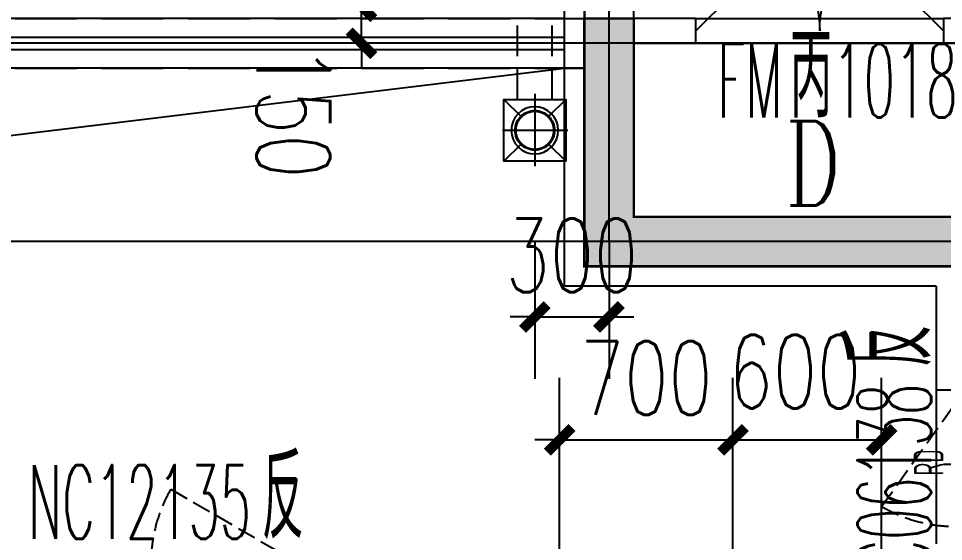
# Model space of a CAD drawing. Header units: millimetres. Extents: x 815519 to 890079, y 147095 to 251022.
# Drawn here: x 837635 to 841369, y 160985 to 163096 of the extents above; entities that cross this region are included whole.
import ezdxf

# ---------------------------------------------------------------- set-up
doc = ezdxf.new("R2010")
doc.units = ezdxf.units.MM
doc.header["$LTSCALE"] = 1000
doc.linetypes.add('DASH', pattern=[0.35, 0.25, -0.1])
doc.linetypes.add('DOTE', pattern=[61.468, 50.8, -5.08, 0.508, -5.08])
doc.layers.get('Defpoints').update_dxf_attribs({"color": 1})
for name, color, linetype in [('0-水标注', 1, 'Continuous'), ('000-深灰', 8, 'Continuous'), ('A-WIND（门窗）', 155, 'Continuous'), ('DOOR_FIRE', 4, 'Continuous'), ('DOOR_FIRE_TEXT', 7, 'Continuous'), ('E_OTHER', 3, 'Continuous'), ('HANDRAIL', 3, 'Continuous'), ('PUB_DIM', 3, 'Continuous'), ('PUB_HATCH', 8, 'Continuous'), ('PUB_TEXT', 7, 'Continuous'), ('SURFACE', 6, 'Continuous'), ('VPIPE-雨水', 4, 'DASH'), ('WALL', 2, 'Continuous'), ('WINDOW_TEXT', 7, 'Continuous'), ('屋面雨落', 3, 'Continuous'), ('梁虚线', 134, 'DASH'), ('漏空线', 5, 'Continuous'), ('看线', 163, 'Continuous'), ('砼墙', 3, 'Continuous'), ('面积框', 6, 'Continuous'), ('预留洞-厨房', 6, 'Continuous')]:
    doc.layers.add(name, color=color, linetype=linetype)
doc.layers.add('DOTE', color=1, linetype='DOTE', plot=False)
doc.styles.add('_TCH_DIM_T3', font='SIMPLEX.shx', dxfattribs={"width": 0.7, "bigfont": 'GBCBIG.shx'})
doc.styles.add('_TCH_LABEL', font='COMPLEX', dxfattribs={"bigfont": 'GBCBIG'})
doc.styles.add('_TCH_WINDOW', font='SIMPLEX', dxfattribs={"height": 3.5, "bigfont": 'GBCBIG'})
doc.styles.add('TSSD_REIN', font='TSSDENG.shx', dxfattribs={"width": 0.69, "height": 0.2, "bigfont": 'TSSDCHN.shx'})
doc.dimstyles.new('_TCH_ARCH&&100', dxfattribs={"dimtxt": 297.5, "dimasz": 100, "dimexe": 250, "dimexo": 300, "dimgap": 100, "dimtad": 1, "dimdec": 0, "dimzin": 0, "dimdsep": 46, "dimtxsty": '_TCH_DIM_T3', "dimblk": 'ARCHTICK', "dimcen": 0.09, "dimclrt": 7, "dimazin": 2, "dimtfac": 1, "dimtdec": 0, "dimtix": 1, "dimtmove": 2, "dimatfit": 3, "dimfxl": 1, "dimtolj": 1, "dimtzin": 0, "dimarcsym": 0})

# ---------------------------------------------------------------- blocks, each defined once
blk = doc.blocks.new('10#标准层轴网')
at = {"layer": 'DOTE'}
for p, q in [((-349933.1, 354150), (-349933.1, 365950)), ((-345833.1, 354950), (-360833.1, 354950)), ((-303473.1, 354150), (-370833.1, 354150))]:
    blk.add_line(p, q, dxfattribs=at)
blk = doc.blocks.new('$DorLib2D$00000116')
at = {"color": 0}
for p, q in [((-0.5, 0), (-0.1464, 0.3536)), ((0.5, 0), (0.1464, 0.3536))]:
    blk.add_line(p, q, dxfattribs=at)
for centre, start, end in [((-0.5, 0), 0, 45), ((0.5, 0), 135, 180)]:
    blk.add_arc(centre, 0.5, start, end, dxfattribs=at)
blk = doc.blocks.new('1#-3C右侧楼梯间')
at = {"layer": 'DOOR_FIRE'}
for p, q in [((367912.3, 294475.5, 300), (368912.3, 294475.5, 300)), ((367912.3, 294375.5, 300), (368912.3, 294375.5, 300))]:
    blk.add_line(p, q, dxfattribs=at)
at = {"layer": 'SURFACE'}
for p, q in [((367382.3, 294475.5), (367382.3, 294525.5)), ((367382.3, 293395.5), (367382.3, 294275.5)), ((368882.3, 293395.5), (367382.3, 293395.5))]:
    blk.add_line(p, q, dxfattribs=at)
at = {"layer": 'WALL'}
for p, q in [((367462.3, 294525.5), (367462.3, 294375.5)), ((367662.3, 294475.5), (367662.3, 294525.5)), ((367912.3, 294475.5), (367662.3, 294475.5)), ((367912.3, 294375.5), (367912.3, 294475.5)), ((369262.3, 294475.5), (368912.3, 294475.5)), ((368912.3, 294475.5), (368912.3, 294375.5)), ((367462.3, 294375.5), (367462.3, 293475.5)), ((367662.3, 294375.5), (367912.3, 294375.5)), ((367662.3, 294375.5), (367662.3, 293675.5)), ((368912.3, 294375.5), (369162.3, 294375.5)), ((367662.3, 293675.5), (369162.3, 293675.5)), ((367462.3, 293475.5), (369262.3, 293475.5))]:
    blk.add_line(p, q, dxfattribs=at)
at = {"layer": 'DOOR_FIRE', "xscale": -1000, "yscale": 1000, "zscale": 100}
blk.add_blockref('$DorLib2D$00000116', (368412.3, 294425.5), dxfattribs=at)
at = {"layer": 'DOOR_FIRE_TEXT', "style": '_TCH_WINDOW'}
for s, height, width, p in [('丙', 337.6, 0.7, (368292.3, 294075.5)), ('FM', 297.5, 0.494118, (367998.3, 294075.5)), ('1018', 297.5, 0.494118, (368464.3, 294075.5))]:
    blk.add_text(s, height=height, dxfattribs=dict(at, width=width)).set_placement(p)
blk = doc.blocks.new('3A户型-平面-反')
at = {"layer": 'A-WIND（门窗）', "linetype": 'DASH', "ltscale": 0.3}
for p, q in [((-116686.8, 132030.4), (-116386.8, 132450)), ((-119556.4, 132100), (-119036.8, 131800))]:
    blk.add_line(p, q, dxfattribs=at)
for centre, start, end in [((-119036.8, 131800), 150, 180), ((-116386.8, 132550), 240, 270)]:
    blk.add_arc(centre, 600, start, end, dxfattribs=at)
at = {"layer": 'SURFACE'}
for p, q in [((-116466.8, 132920), (-116466.8, 131880)), ((-116386.8, 132500), (-116466.8, 132500))]:
    blk.add_line(p, q, dxfattribs=at)
at = {"layer": 'WINDOW_TEXT', "style": '_TCH_WINDOW'}
for s, height, rotation, width, p in [('反', 337.6, 90, 0.7, (-116486.8, 132594.7)), ('LC06138', 297.5, 90, 0.494118, (-116486.8, 131656.7)), ('反', 337.6, 360, 0.7, (-119188.6, 131900)), ('NC12135', 297.5, 360, 0.494118, (-120133.6, 131900))]:
    blk.add_text(s, height=height, rotation=rotation, dxfattribs=dict(at, width=width)).set_placement(p)
blk = doc.blocks.new('10#楼-房间功能')
at = {"layer": 'PUB_TEXT', "style": '_TCH_LABEL', "width": 0.705882}
blk.add_text('D', height=340, dxfattribs=at).set_placement((-349221.4, 414306.8))
blk = doc.blocks.new('10#-剪力墙-初')
at = {"layer": 'PUB_HATCH'}
blk.add_hatch(color=256, dxfattribs=at).paths.add_polyline_path([(673812.9, -141800.9), (673812.9, -141600.9), (669612.9, -141600.9), (669612.9, -140800.9), (669412.9, -140800.9), (669412.9, -141800.9)])
at = {"layer": '砼墙', "color": 5, "ltscale": 1, "const_width": 10}
blk.add_lwpolyline([(673812.9, -141800.9), (673812.9, -141800.9), (673812.9, -141800.9), (673812.9, -141800.9), (669412.9, -141800.9), (669412.9, -140800.9), (669612.9, -140800.9), (669612.9, -141600.9), (672912.9, -141600.9), (672912.9, -141600.9), (673812.9, -141600.9), (673812.9, -141800.9)], dxfattribs=at)
blk = doc.blocks.new('A$C3BAF56AD')
at = {"color": 2, "linetype": 'DASH', "ltscale": 0.25}
blk.add_lwpolyline([(0, -250), (0, 50)], dxfattribs=at)
blk.add_lwpolyline([(-55, 0), (-55, -200), (55, -200), (55, 0), (-55, 0)])
at = {"color": 8, "style": 'TSSD_REIN', "width": 0.552}
blk.add_text('RD', height=120, dxfattribs=at).set_placement((-44.6, 50))
blk = doc.blocks.new('3-A-雨水-留洞')
at = {"layer": '预留洞-厨房', "rotation": 90}
blk.add_blockref('A$C3BAF56AD', (-550014.2, 690390.5), dxfattribs=at)
blk = doc.blocks.new('_ArchTick')
at = {"color": 0, "linetype": 'ByBlock', "const_width": 0.4}
blk.add_lwpolyline([(-0.5, -0.5), (0.5, 0.5)], dxfattribs=at)
blk = doc.blocks.new('*D916')
at = {"layer": 'Defpoints', "color": 0, "transparency": 16777216}
for p in [(-221630, 544200), (-222230, 543300), (-221630, 543300)]:
    blk.add_point(p, dxfattribs=at)
at = {"layer": 'PUB_DIM', "color": 0, "lineweight": -2, "transparency": 16777216}
for p, q in [((-222230, 543600), (-222230, 544450)), ((-221630, 543600), (-221630, 544450)), ((-222230, 544200), (-221630, 544200))]:
    blk.add_line(p, q, dxfattribs=at)
at = {"layer": 'PUB_DIM', "color": 0, "lineweight": -2, "transparency": 16777216, "xscale": 100, "yscale": 100, "zscale": 100, "rotation": 180}
blk.add_blockref('_ArchTick', (-222230, 544200), dxfattribs=at)
at = {"layer": 'PUB_DIM', "color": 0, "lineweight": -2, "transparency": 16777216, "xscale": 100, "yscale": 100, "zscale": 100}
blk.add_blockref('_ArchTick', (-221630, 544200), dxfattribs=at)
at = {"layer": 'PUB_DIM', "color": 7, "transparency": 16777216, "insert": (-221980, 544475), "char_height": 297.5, "attachment_point": 5, "style": '_TCH_DIM_T3'}
blk.add_mtext('\\A1;600', dxfattribs=at)
blk = doc.blocks.new('*D917')
at = {"layer": 'Defpoints', "color": 0, "transparency": 16777216}
for p in [(-222230, 544200), (-222930, 543300), (-222230, 543300)]:
    blk.add_point(p, dxfattribs=at)
at = {"layer": 'PUB_DIM', "color": 0, "lineweight": -2, "transparency": 16777216}
for p, q in [((-222930, 543600), (-222930, 544450)), ((-222230, 543600), (-222230, 544450)), ((-222930, 544200), (-223030, 544200)), ((-222930, 544200), (-222230, 544200)), ((-222230, 544200), (-222130, 544200))]:
    blk.add_line(p, q, dxfattribs=at)
at = {"layer": 'PUB_DIM', "color": 0, "lineweight": -2, "transparency": 16777216, "xscale": 100, "yscale": 100, "zscale": 100}
blk.add_blockref('_ArchTick', (-222930, 544200), dxfattribs=at)
at = {"layer": 'PUB_DIM', "color": 0, "lineweight": -2, "transparency": 16777216, "xscale": 100, "yscale": 100, "zscale": 100, "rotation": 180}
blk.add_blockref('_ArchTick', (-222230, 544200), dxfattribs=at)
at = {"layer": 'PUB_DIM', "color": 7, "transparency": 16777216, "insert": (-222580, 544448.7), "char_height": 297.5, "attachment_point": 5, "style": '_TCH_DIM_T3'}
blk.add_mtext('\\A1;700', dxfattribs=at)
blk = doc.blocks.new('*D946')
at = {"layer": 'Defpoints', "color": 0, "transparency": 16777216}
for p in [(-223730, 547000), (-222730, 547000), (-222729.9, 545950)]:
    blk.add_point(p, dxfattribs=at)
at = {"layer": 'PUB_DIM', "color": 0, "lineweight": -2, "transparency": 16777216}
for p, q in [((-223030, 547000), (-223980, 547000)), ((-223729.9, 545950), (-223730, 547000)), ((-223029.9, 545950), (-223979.9, 545950))]:
    blk.add_line(p, q, dxfattribs=at)
at = {"layer": 'PUB_DIM', "color": 0, "lineweight": -2, "transparency": 16777216, "xscale": 100, "yscale": 100, "zscale": 100}
for p, rotation in [((-223730, 547000), 90.00078163353929), ((-223729.9, 545950), 270.0007816335393)]:
    blk.add_blockref('_ArchTick', p, dxfattribs=dict(at, rotation=rotation))
at = {"layer": 'PUB_DIM', "color": 7, "transparency": 16777216, "insert": (-223481.2, 546475), "char_height": 297.5, "attachment_point": 5, "rotation": 270.0008, "style": '_TCH_DIM_T3'}
blk.add_mtext('\\A1;1050', dxfattribs=at)
blk = doc.blocks.new('*D947')
at = {"layer": 'Defpoints', "color": 0, "transparency": 16777216}
for p in [(-223729.9, 545950), (-222729.9, 545950), (-222729.9, 545800)]:
    blk.add_point(p, dxfattribs=at)
at = {"layer": 'PUB_DIM', "color": 0, "lineweight": -2, "transparency": 16777216}
for p, q in [((-223729.9, 545950), (-223730, 546050)), ((-223029.9, 545950), (-223979.9, 545950)), ((-223729.9, 545800), (-223729.9, 545950)), ((-223029.9, 545800), (-223979.9, 545800)), ((-223729.9, 545800), (-223729.9, 545700))]:
    blk.add_line(p, q, dxfattribs=at)
at = {"layer": 'PUB_DIM', "color": 0, "lineweight": -2, "transparency": 16777216, "xscale": 100, "yscale": 100, "zscale": 100}
for p, rotation in [((-223729.9, 545950), 270.0007816335385), ((-223729.9, 545800), 90.00078163353845)]:
    blk.add_blockref('_ArchTick', p, dxfattribs=dict(at, rotation=rotation))
at = {"layer": 'PUB_DIM', "color": 7, "transparency": 16777216, "insert": (-224004.9, 545522.5), "char_height": 297.5, "attachment_point": 5, "rotation": 270.0008, "style": '_TCH_DIM_T3'}
blk.add_mtext('\\A1;150', dxfattribs=at)
blk = doc.blocks.new('YSG')
at = {"layer": 'E_OTHER', "color": 1, "linetype": 'DASH', "ltscale": 0.5}
for p, q in [((704625.7, 382395.7), (704625.7, 382720.7)), ((704765.7, 382395.7), (704765.7, 382720.7))]:
    blk.add_line(p, q, dxfattribs=at)
at = {"layer": '屋面雨落', "ltscale": 0.5}
for points in [[(704639.1, 382215.4), (704570.7, 382146.9), (704820.7, 382146.9), (704752.2, 382215.4, 0.414214), (704752.2, 382328.5), (704820.7, 382396.9), (704570.7, 382396.9), (704639.1, 382328.5, 0.414214), (704639.1, 382215.4, 2.414214)], [(704752.2, 382215.4), (704820.7, 382146.9), (704820.7, 382396.9), (704752.2, 382328.5, 0.414214), (704639.1, 382328.5), (704570.7, 382396.9), (704570.7, 382146.9), (704639.1, 382215.4, 0.414214), (704752.2, 382215.4, 2.414214)]]:
    blk.add_lwpolyline(points, format="xyb", dxfattribs=at)
blk = doc.blocks.new('圆雨水管')
at = {"layer": '0-水标注'}
for p, q in [((330478.5, -524560.6), (330478.5, -524825.6)), ((330625.6, -524694.6), (330334.1, -524694.6))]:
    blk.add_line(p, q, dxfattribs=at)
at = {"layer": '0-水标注', "color": 6, "const_width": 5}
blk.add_lwpolyline([(330553.5, -524694.6, 1), (330403.5, -524694.6, 1), (330553.5, -524694.6, 1)], format="xyb", dxfattribs=at)
at = {"layer": '0-水标注', "color": 6}
blk.add_circle((330478.5, -524694.6), 95, dxfattribs=at)
blk = doc.blocks.new('10#楼-外廊雨水')
at = {"layer": 'VPIPE-雨水', "xscale": -1, "rotation": 270}
blk.add_blockref('圆雨水管', (301664.4, 86170.3, -400), dxfattribs=at)
at = {"layer": '漏空线', "xscale": -1}
blk.add_blockref('YSG', (481665.5, 34376.9, -400), dxfattribs=at)
blk = doc.blocks.new('DAAB')
at = {"layer": '梁虚线', "ltscale": 1}
for p, q in [((232417.7, -670515.6), (232417.7, -669215.6)), ((232617.7, -670515.6), (232617.7, -669215.6)), ((225917.7, -670515.6), (232417.7, -670515.6)), ((225917.7, -670715.6), (232417.7, -670715.6))]:
    blk.add_line(p, q, dxfattribs=at)
for points in [[(232417.7, -671515.6), (232417.7, -670515.6)], [(232417.7, -670515.6), (232617.7, -670515.6)], [(232617.7, -671315.6), (232617.7, -670515.6)], [(232617.7, -671315.6), (235917.7, -671315.6), (235917.7, -671315.6), (236817.7, -671315.6), (236817.7, -671515.6)], [(232417.7, -671515.6), (236817.7, -671515.6), (236817.7, -671515.6), (236817.7, -671515.6), (236817.7, -671515.6)]]:
    blk.add_lwpolyline(points, dxfattribs=at)
blk.add_lwpolyline([(233917.7, -672715.6), (233917.7, -671515.6), (232417.7, -671515.6), (232417.7, -670715.6), (225917.7, -670715.6), (225917.7, -671515.6), (224317.7, -671515.6), (224317.7, -672715.6), (233917.7, -672715.6)], close=True, dxfattribs=at)
blk = doc.blocks.new('*D959')
at = {"layer": 'Defpoints', "color": 0, "transparency": 16777216}
for p in [(839719.3, 162499.7), (840019.1, 162499.7), (840019.1, 161891.1)]:
    blk.add_point(p, dxfattribs=at)
at = {"layer": 'PUB_DIM', "color": 0, "lineweight": -2, "transparency": 16777216}
for p, q in [((839719.3, 162199.7), (839719.3, 161641.1)), ((840019.1, 162199.7), (840019.1, 161641.1)), ((839719.3, 161891.1), (839619.3, 161891.1)), ((839719.3, 161891.1), (840019.1, 161891.1)), ((840019.1, 161891.1), (840119.1, 161891.1))]:
    blk.add_line(p, q, dxfattribs=at)
at = {"layer": 'PUB_DIM', "color": 0, "lineweight": -2, "transparency": 16777216, "xscale": 100, "yscale": 100, "zscale": 100}
blk.add_blockref('_ArchTick', (839719.3, 161891.1), dxfattribs=at)
at = {"layer": 'PUB_DIM', "color": 0, "lineweight": -2, "transparency": 16777216, "xscale": 100, "yscale": 100, "zscale": 100, "rotation": 180}
blk.add_blockref('_ArchTick', (840019.1, 161891.1), dxfattribs=at)
at = {"layer": 'PUB_DIM', "color": 7, "transparency": 16777216, "insert": (839869.2, 162139.8), "char_height": 297.5, "attachment_point": 5, "style": '_TCH_DIM_T3'}
blk.add_mtext('\\A1;300', dxfattribs=at)
blk = doc.blocks.new('10#尺寸标注-0')
at = {"layer": 'PUB_DIM', "color": 112}
dim = blk.add_linear_dim(base=(-221630, 544200), p1=(-222230, 543300), p2=(-221630, 543300), angle=0, dimstyle='_TCH_ARCH&&100', dxfattribs=at)
dim.commit()
dim.dimension.update_dxf_attribs({"geometry": '*D916', "text_midpoint": (-221980, 544475), "dimtype": 129})
dim = blk.add_aligned_dim(p1=(-222930, 543300), p2=(-222230, 543300), distance=900, dimstyle='_TCH_ARCH&&100', dxfattribs=at)
dim.commit()
dim.dimension.update_dxf_attribs({"geometry": '*D917', "text_midpoint": (-222580, 544448.7)})
blk = doc.blocks.new('10#-尺寸标注-1')
at = {"layer": 'PUB_DIM'}
dim = blk.add_aligned_dim(p1=(-222729.9, 545950), p2=(-222730, 547000), distance=1000, dimstyle='_TCH_ARCH&&100', dxfattribs=at)
dim.commit()
dim.dimension.update_dxf_attribs({"geometry": '*D946', "text_midpoint": (-223481.2, 546475)})
dim = blk.add_linear_dim(base=(-223729.9, 545950), p1=(-222729.9, 545800), p2=(-222729.9, 545950), angle=90.0008, dimstyle='_TCH_ARCH&&100', dxfattribs=at)
dim.commit()
dim.dimension.update_dxf_attribs({"geometry": '*D947', "text_midpoint": (-224004.9, 545522.5), "dimtype": 129})

msp = doc.modelspace()

# ---------------------------------------------------------------- linework, layer by layer
at = {"layer": '000-深灰'}
msp.add_lwpolyline([(833239.5, 160975.4), (834075.5, 162195.4), (839839.5, 162895.4)], dxfattribs=at)
at = {"layer": 'HANDRAIL', "color": 33}
for p, q in [((839839.5, 163095.4), (833499.5, 163095.4)), ((839839.5, 162895.4), (839839.5, 163095.4)), ((839839.5, 162895.4), (833499.5, 162895.4))]:
    msp.add_line(p, q, dxfattribs=at)
at = {"layer": 'HANDRAIL'}
for p, q in [((833499.5, 163020.4), (839839.5, 163020.4)), ((833499.5, 162970.4), (839839.5, 162970.4))]:
    msp.add_line(p, q, dxfattribs=at)

# ---------------------------------------------------------------- block references
for name, p in [('10#-剪力墙-初', (170506.5, 303896.3)), ('DAAB', (607501.9, 833611))]:
    msp.add_blockref(name, p)
at = {"layer": 'PUB_TEXT'}
for name, p in [('1#-3C右侧楼梯间', (472457.2, -131380.1)), ('3A户型-平面-反', (957806.2, 29095.4))]:
    msp.add_blockref(name, p, dxfattribs=at)
at = {"layer": '看线'}
for name, p in [('10#标准层轴网', (1189952.5, -191954.6)), ('10#楼-房间功能', (1189952.5, -251965.6)), ('3-A-雨水-留洞', (1391433.6, -529095.1))]:
    msp.add_blockref(name, p, dxfattribs=at)
at = {"layer": '面积框'}
for name, p in [('10#尺寸标注-0', (1062749.5, -382804.6)), ('10#-尺寸标注-1', (1062749.5, -382804.6)), ('10#楼-外廊雨水', (1062749.5, -254004.6))]:
    msp.add_blockref(name, p, dxfattribs=at)

# ---------------------------------------------------------------- dimensions: what is measured, and where the dimension line sits
at = {"layer": 'PUB_DIM'}
dim = msp.add_aligned_dim(p1=(839719.3, 162499.7), p2=(840019.1, 162499.7), distance=-608.7, dimstyle='_TCH_ARCH&&100', dxfattribs=at)
dim.commit()
dim.dimension.update_dxf_attribs({"geometry": '*D959', "text_midpoint": (839869.2, 162139.8)})

doc.saveas('drawing.dxf')
